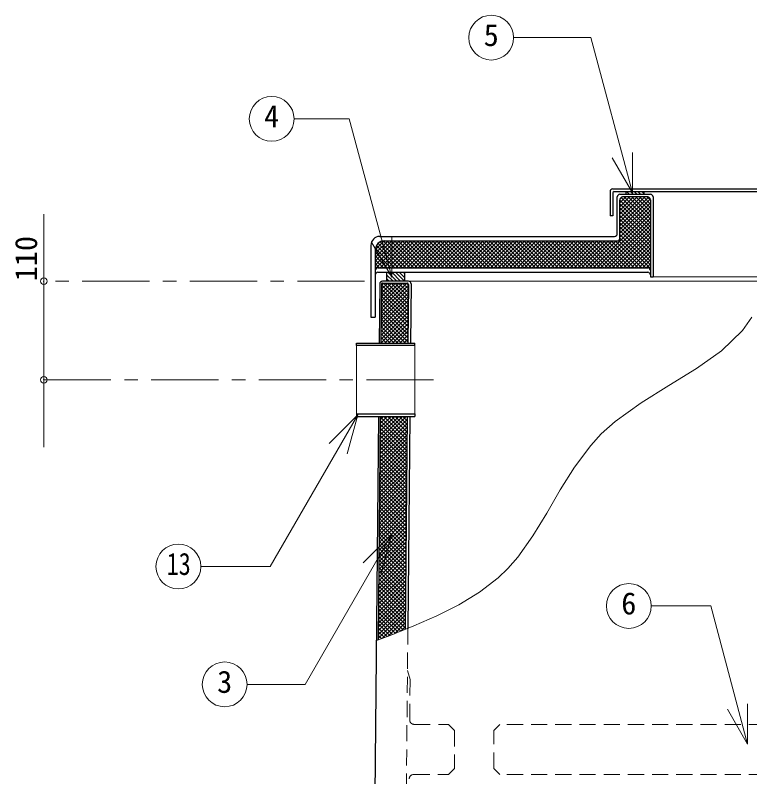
# Model space of a CAD drawing. Units: millimetres, scale not verified. Extents: x -3068 to 3007, y -2202 to 2013.
# Drawn here: x -963 to -143, y -890 to -40 of the extents above; entities that cross this region are included whole.
import ezdxf
from ezdxf.enums import TextEntityAlignment as Align

# ---------------------------------------------------------------- set-up
doc = ezdxf.new("R2010")
doc.units = ezdxf.units.MM
doc.header["$LTSCALE"] = 15
doc.header["$PDMODE"] = 32
doc.header["$PDSIZE"] = 7.5
doc.linetypes.add('CHAIN1', pattern=[8, 5, -1, 1, -1])
doc.linetypes.add('DASHED1', pattern=[1.8, 1.2, -0.6])
doc.layers.add('0-0____1', color=7, linetype='Continuous', lineweight=18)
doc.styles.add('ＭＳ ゴシック', font='')
doc.styles.get('ＭＳ ゴシック').set_extended_font_data('MS Gothic')

msp = doc.modelspace()

# ---------------------------------------------------------------- linework, layer by layer
at = {"layer": '0-0____1'}
for p, q in [((-406.5, -65.3), (-320.33, -65.3)), ((-273.91, -238.51), (-320.33, -65.3)), ((-651.52, -155.96), (-589.9, -155.96)), ((-542.58, -332.56), (-589.9, -155.96)), ((-273.91, -238.51), (-273.91, -193.51)), ((-273.91, -238.51), (-296.41, -199.54)), ((-542.58, -332.56), (-542.58, -287.56)), ((-542.58, -332.56), (-565.08, -293.59)), ((-581.94, -406.12), (-516.94, -406.12)), ((-581.94, -408.97), (-581.94, -485.27)), ((-516.94, -408.97), (-516.94, -485.27)), ((-580.52, -486.27), (-678.2, -655.46)), ((-580.52, -486.27), (-612.34, -518.09)), ((-580.52, -486.27), (-592.16, -529.73)), ((-542.55, -619.36), (-639.34, -787)), ((-542.55, -619.36), (-574.37, -651.18)), ((-542.55, -619.36), (-554.2, -662.83)), ((-755.66, -655.46), (-678.2, -655.46)), ((-252.94, -699.49), (-186.61, -699.49)), ((-145.32, -853.58), (-186.61, -699.49)), ((-704.01, -787), (-639.34, -787)), ((-145.32, -853.58), (-167.82, -814.61)), ((-145.32, -853.58), (-145.32, -808.58))]:
    msp.add_line(p, q, dxfattribs=at)
at = {"layer": '0-0____1', "color": 5, "lineweight": 25}
for p, q in [((-298.9, -237.12), (-298.9, -264.12)), ((-295.9, -234.12), (-122, -234.12)), ((-294.4, -237.12), (-121.91, -237.12)), ((-280.9, -240.12), (-280.9, -237.12)), ((-260.9, -240.12), (-260.9, -237.12)), ((-295.9, -238.62), (-295.9, -264.12)), ((-290.9, -284.12), (-290.9, -243.12)), ((-287.9, -240.12), (-253.9, -240.12)), ((-287.9, -289.12), (-287.9, -246.12)), ((-256.9, -243.12), (-284.9, -243.12)), ((-253.9, -246.12), (-253.9, -332.12)), ((-250.9, -243.12), (-250.9, -332.12)), ((-295.9, -264.12), (-298.9, -264.12)), ((-555.9, -287.12), (-293.9, -287.12)), ((-550.9, -292.12), (-290.9, -292.12)), ((-560.9, -302.12), (-560.9, -377.12)), ((-557.9, -322.12), (-256.9, -322.12)), ((-557.9, -327.12), (-256.9, -327.12)), ((-548.4, -327.12), (-548.4, -337.12)), ((-528.4, -327.12), (-528.4, -337.12)), ((-523.93, -337.12), (-552.93, -337.12)), ((-552.93, -339.12), (-525.43, -339.12)), ((-253.9, -332.12), (-250.9, -332.12)), ((-555.93, -340.09), (-556.55, -406.12)), ((-553.93, -340.11), (-554.55, -406.12)), ((-523.93, -340.63), (-524.55, -406.12)), ((-520.93, -340.14), (-521.55, -406.12)), ((-581.94, -406.12), (-516.94, -406.12)), ((-581.94, -408.97), (-581.94, -406.12)), ((-516.94, -408.97), (-516.94, -406.12)), ((-516.94, -408.97), (-581.94, -408.97)), ((-581.94, -485.27), (-581.94, -488.12)), ((-581.94, -488.12), (-516.94, -488.12)), ((-557.32, -488.12), (-565.9, -1399.62)), ((-555.32, -488.12), (-557.67, -737.44)), ((-525.32, -488.12), (-527.56, -725.71)), ((-522.32, -488.12), (-524.55, -724.52))]:
    msp.add_line(p, q, dxfattribs=at)
at = {"layer": '0-0____1', "color": 4, "lineweight": 9}
for p, q in [((-280.49, -237.12), (-277.49, -240.12)), ((-276.24, -237.12), (-273.24, -240.12)), ((-272, -237.12), (-269, -240.12)), ((-267.76, -237.12), (-264.76, -240.12)), ((-263.52, -237.12), (-260.9, -239.73)), ((-287.9, -270.93), (-260.09, -243.12)), ((-287.9, -266.69), (-264.33, -243.12)), ((-287.9, -262.45), (-268.57, -243.12)), ((-287.9, -258.2), (-272.81, -243.12)), ((-287.9, -253.96), (-277.06, -243.12)), ((-287.9, -249.72), (-281.3, -243.12)), ((-287.9, -275.17), (-255.99, -243.26)), ((-287.9, -279.42), (-253.97, -245.48)), ((-287.81, -245.38), (-285.63, -243.21)), ((-286.65, -243.68), (-253.9, -276.43)), ((-282.97, -243.12), (-253.9, -272.19)), ((-278.73, -243.12), (-253.9, -267.94)), ((-274.49, -243.12), (-253.9, -263.7)), ((-270.24, -243.12), (-253.9, -259.46)), ((-266, -243.12), (-253.9, -255.22)), ((-261.76, -243.12), (-253.9, -250.97)), ((-257.52, -243.12), (-253.9, -246.73)), ((-287.9, -246.67), (-253.9, -280.67)), ((-287.9, -283.66), (-253.9, -249.66)), ((-287.9, -250.91), (-253.9, -284.91)), ((-287.9, -287.9), (-253.9, -253.9)), ((-930.9, -262.12), (-930.9, -522.12)), ((-317.87, -322.12), (-253.9, -258.14)), ((-313.63, -322.12), (-253.9, -262.39)), ((-287.9, -255.16), (-253.9, -289.16)), ((-287.9, -259.4), (-253.9, -293.4)), ((-309.39, -322.12), (-253.9, -266.63)), ((-305.15, -322.12), (-253.9, -270.87)), ((-287.9, -263.64), (-253.9, -297.64)), ((-287.9, -267.89), (-253.9, -301.89)), ((-300.9, -322.12), (-253.9, -275.11)), ((-296.66, -322.12), (-253.9, -279.36)), ((-287.9, -272.13), (-253.9, -306.13)), ((-287.9, -276.37), (-253.9, -310.37)), ((-292.42, -322.12), (-253.9, -283.6)), ((-288.17, -322.12), (-253.9, -287.84)), ((-287.9, -280.61), (-253.9, -314.61)), ((-287.9, -284.86), (-253.9, -318.86)), ((-560.9, -323.31), (-529.7, -292.12)), ((-560.9, -319.07), (-533.95, -292.12)), ((-560.9, -314.83), (-538.19, -292.12)), ((-560.9, -310.59), (-542.43, -292.12)), ((-560.9, -306.34), (-546.67, -292.12)), ((-560.9, -302.1), (-550.92, -292.12)), ((-559.68, -297.33), (-534.9, -322.12)), ((-557.85, -294.92), (-530.65, -322.12)), ((-555.46, -322.12), (-525.46, -292.12)), ((-555.36, -293.17), (-526.41, -322.12)), ((-552.1, -292.19), (-522.17, -322.12)), ((-551.22, -322.12), (-521.22, -292.12)), ((-547.93, -292.12), (-517.93, -322.12)), ((-546.98, -322.12), (-516.98, -292.12)), ((-543.68, -292.12), (-513.68, -322.12)), ((-542.73, -322.12), (-512.73, -292.12)), ((-539.44, -292.12), (-509.44, -322.12)), ((-538.49, -322.12), (-508.49, -292.12)), ((-535.2, -292.12), (-505.2, -322.12)), ((-534.25, -322.12), (-504.25, -292.12)), ((-530.96, -292.12), (-500.96, -322.12)), ((-530.01, -322.12), (-500.01, -292.12)), ((-526.71, -292.12), (-496.71, -322.12)), ((-525.76, -322.12), (-495.76, -292.12)), ((-522.47, -292.12), (-492.47, -322.12)), ((-521.52, -322.12), (-491.52, -292.12)), ((-518.23, -292.12), (-488.23, -322.12)), ((-517.28, -322.12), (-487.28, -292.12)), ((-513.99, -292.12), (-483.99, -322.12)), ((-513.03, -322.12), (-483.03, -292.12)), ((-509.74, -292.12), (-479.74, -322.12)), ((-508.79, -322.12), (-478.79, -292.12)), ((-505.5, -292.12), (-475.5, -322.12)), ((-504.55, -322.12), (-474.55, -292.12)), ((-501.26, -292.12), (-471.26, -322.12)), ((-500.31, -322.12), (-470.31, -292.12)), ((-497.02, -292.12), (-467.02, -322.12)), ((-496.06, -322.12), (-466.06, -292.12)), ((-492.77, -292.12), (-462.77, -322.12)), ((-491.82, -322.12), (-461.82, -292.12)), ((-488.53, -292.12), (-458.53, -322.12)), ((-487.58, -322.12), (-457.58, -292.12)), ((-484.29, -292.12), (-454.29, -322.12)), ((-483.34, -322.12), (-453.34, -292.12)), ((-480.04, -292.12), (-450.04, -322.12)), ((-479.09, -322.12), (-449.09, -292.12)), ((-475.8, -292.12), (-445.8, -322.12)), ((-474.85, -322.12), (-444.85, -292.12)), ((-471.56, -292.12), (-441.56, -322.12)), ((-470.61, -322.12), (-440.61, -292.12)), ((-467.32, -292.12), (-437.32, -322.12)), ((-466.37, -322.12), (-436.37, -292.12)), ((-463.07, -292.12), (-433.07, -322.12)), ((-462.12, -322.12), (-432.12, -292.12)), ((-458.83, -292.12), (-428.83, -322.12)), ((-457.88, -322.12), (-427.88, -292.12)), ((-454.59, -292.12), (-424.59, -322.12)), ((-453.64, -322.12), (-423.64, -292.12)), ((-450.35, -292.12), (-420.35, -322.12)), ((-449.4, -322.12), (-419.4, -292.12)), ((-446.1, -292.12), (-416.1, -322.12)), ((-445.15, -322.12), (-415.15, -292.12)), ((-441.86, -292.12), (-411.86, -322.12)), ((-440.91, -322.12), (-410.91, -292.12)), ((-437.62, -292.12), (-407.62, -322.12)), ((-436.67, -322.12), (-406.67, -292.12)), ((-433.38, -292.12), (-403.38, -322.12)), ((-432.42, -322.12), (-402.42, -292.12)), ((-429.13, -292.12), (-399.13, -322.12)), ((-428.18, -322.12), (-398.18, -292.12)), ((-424.89, -292.12), (-394.89, -322.12)), ((-423.94, -322.12), (-393.94, -292.12)), ((-420.65, -292.12), (-390.65, -322.12)), ((-419.7, -322.12), (-389.7, -292.12)), ((-416.4, -292.12), (-386.4, -322.12)), ((-415.45, -322.12), (-385.45, -292.12)), ((-412.16, -292.12), (-382.16, -322.12)), ((-411.21, -322.12), (-381.21, -292.12)), ((-407.92, -292.12), (-377.92, -322.12)), ((-406.97, -322.12), (-376.97, -292.12)), ((-403.68, -292.12), (-373.68, -322.12)), ((-402.73, -322.12), (-372.73, -292.12)), ((-399.43, -292.12), (-369.43, -322.12)), ((-398.48, -322.12), (-368.48, -292.12)), ((-395.19, -292.12), (-365.19, -322.12)), ((-394.24, -322.12), (-364.24, -292.12)), ((-390.95, -292.12), (-360.95, -322.12)), ((-390, -322.12), (-360, -292.12)), ((-386.71, -292.12), (-356.71, -322.12)), ((-385.76, -322.12), (-355.76, -292.12)), ((-382.46, -292.12), (-352.46, -322.12)), ((-381.51, -322.12), (-351.51, -292.12)), ((-378.22, -292.12), (-348.22, -322.12)), ((-377.27, -322.12), (-347.27, -292.12)), ((-373.98, -292.12), (-343.98, -322.12)), ((-373.03, -322.12), (-343.03, -292.12)), ((-369.74, -292.12), (-339.74, -322.12)), ((-368.79, -322.12), (-338.79, -292.12)), ((-365.49, -292.12), (-335.49, -322.12)), ((-364.54, -322.12), (-334.54, -292.12)), ((-361.25, -292.12), (-331.25, -322.12)), ((-360.3, -322.12), (-330.3, -292.12)), ((-357.01, -292.12), (-327.01, -322.12)), ((-356.06, -322.12), (-326.06, -292.12)), ((-352.77, -292.12), (-322.77, -322.12)), ((-351.81, -322.12), (-321.81, -292.12)), ((-348.52, -292.12), (-318.52, -322.12)), ((-347.57, -322.12), (-317.57, -292.12)), ((-344.28, -292.12), (-314.28, -322.12)), ((-343.33, -322.12), (-313.33, -292.12)), ((-340.04, -292.12), (-310.04, -322.12)), ((-339.09, -322.12), (-309.09, -292.12)), ((-335.79, -292.12), (-305.79, -322.12)), ((-334.84, -322.12), (-304.84, -292.12)), ((-331.55, -292.12), (-301.55, -322.12)), ((-330.6, -322.12), (-300.6, -292.12)), ((-327.31, -292.12), (-297.31, -322.12)), ((-326.36, -322.12), (-296.36, -292.12)), ((-323.07, -292.12), (-293.07, -322.12)), ((-322.12, -322.12), (-292.12, -292.12)), ((-318.82, -292.12), (-288.82, -322.12)), ((-314.58, -292.12), (-284.58, -322.12)), ((-310.34, -292.12), (-280.34, -322.12)), ((-306.1, -292.12), (-276.1, -322.12)), ((-301.85, -292.12), (-271.85, -322.12)), ((-297.61, -292.12), (-267.61, -322.12)), ((-293.37, -292.12), (-263.37, -322.12)), ((-289.48, -291.76), (-259.13, -322.12)), ((-287.9, -289.1), (-253.9, -323.1)), ((-283.93, -322.12), (-253.9, -292.08)), ((-279.69, -322.12), (-253.9, -296.33)), ((-560.9, -304.6), (-543.38, -322.12)), ((-560.77, -300.49), (-539.14, -322.12)), ((-275.45, -322.12), (-253.9, -300.57)), ((-271.2, -322.12), (-253.9, -304.81)), ((-560.9, -308.84), (-547.63, -322.12)), ((-560.9, -313.08), (-551.87, -322.12)), ((-266.96, -322.12), (-253.9, -309.06)), ((-262.72, -322.12), (-253.9, -313.3)), ((-560.9, -317.33), (-556.11, -322.12)), ((-560.9, -321.57), (-559.73, -322.74)), ((-258.48, -322.12), (-253.9, -317.54)), ((-254.95, -322.83), (-253.9, -321.78)), ((-548.4, -329.83), (-541.11, -337.12)), ((-546.87, -327.12), (-536.87, -337.12)), ((-542.63, -327.12), (-532.63, -337.12)), ((-538.38, -327.12), (-528.4, -337.1)), ((-534.14, -327.12), (-528.4, -332.86)), ((-529.9, -327.12), (-528.4, -328.61)), ((-554.19, -367.51), (-525.79, -339.12)), ((-554.15, -363.23), (-530.03, -339.12)), ((-554.11, -358.94), (-534.28, -339.12)), ((-554.07, -354.66), (-538.52, -339.12)), ((-554.03, -350.38), (-542.76, -339.12)), ((-553.99, -346.1), (-547.01, -339.12)), ((-553.94, -341.81), (-551.25, -339.12)), ((-551.84, -339.12), (-524.18, -366.77)), ((-548.4, -334.07), (-545.35, -337.12)), ((-547.6, -339.12), (-524.14, -362.57)), ((-543.35, -339.12), (-524.1, -358.37)), ((-539.11, -339.12), (-524.06, -354.17)), ((-534.87, -339.12), (-524.02, -349.96)), ((-530.63, -339.12), (-523.98, -345.76)), ((-526.38, -339.12), (-523.94, -341.56)), ((-523.93, -337.12), (-126.37, -337.12)), ((-250.9, -332.12), (-125.42, -332.12)), ((-554.27, -376.08), (-523.98, -345.79)), ((-554.23, -371.79), (-523.94, -341.51)), ((-553.98, -345.46), (-524.26, -375.18)), ((-553.94, -341.26), (-524.22, -370.98)), ((-554.35, -384.64), (-524.06, -354.36)), ((-554.31, -380.36), (-524.02, -350.07)), ((-554.06, -353.87), (-524.34, -383.59)), ((-554.02, -349.66), (-524.3, -379.38)), ((-554.43, -393.21), (-524.14, -362.92)), ((-554.39, -388.93), (-524.1, -358.64)), ((-554.14, -362.27), (-524.42, -391.99)), ((-554.1, -358.07), (-524.38, -387.79)), ((-554.51, -401.77), (-524.22, -371.49)), ((-554.47, -397.49), (-524.18, -367.21)), ((-554.22, -370.68), (-524.5, -400.4)), ((-554.18, -366.48), (-524.46, -396.2)), ((-554.55, -406.06), (-524.26, -375.77)), ((-554.3, -379.09), (-527.26, -406.12)), ((-554.26, -374.88), (-524.54, -404.6)), ((-550.37, -406.12), (-524.31, -380.06)), ((-554.37, -387.49), (-535.75, -406.12)), ((-554.34, -383.29), (-531.51, -406.12)), ((-546.12, -406.12), (-524.35, -384.34)), ((-541.88, -406.12), (-524.39, -388.62)), ((-554.45, -395.9), (-544.24, -406.12)), ((-554.41, -391.69), (-539.99, -406.12)), ((-537.64, -406.12), (-524.43, -392.9)), ((-533.4, -406.12), (-524.47, -397.19)), ((-554.53, -404.3), (-552.72, -406.12)), ((-554.49, -400.1), (-548.48, -406.12)), ((-529.15, -406.12), (-524.51, -401.47)), ((-524.91, -406.12), (-524.55, -405.75)), ((-555.64, -521.7), (-525.35, -491.41)), ((-555.6, -517.41), (-526.3, -488.12)), ((-555.56, -513.13), (-530.54, -488.12)), ((-555.52, -508.85), (-534.79, -488.12)), ((-555.48, -504.57), (-539.03, -488.12)), ((-555.44, -500.28), (-543.27, -488.12)), ((-555.4, -496), (-547.51, -488.12)), ((-555.36, -491.72), (-551.76, -488.12)), ((-555.36, -492.57), (-525.64, -522.29)), ((-555.32, -488.37), (-525.6, -518.09)), ((-551.33, -488.12), (-525.56, -513.88)), ((-547.09, -488.12), (-525.53, -509.68)), ((-542.85, -488.12), (-525.49, -505.48)), ((-538.6, -488.12), (-525.45, -501.27)), ((-534.36, -488.12), (-525.41, -497.07)), ((-530.12, -488.12), (-525.37, -492.87)), ((-525.88, -488.12), (-525.33, -488.66)), ((-555.72, -530.26), (-525.43, -499.98)), ((-555.68, -525.98), (-525.39, -495.7)), ((-555.44, -500.97), (-525.72, -530.69)), ((-555.4, -496.77), (-525.68, -526.49)), ((-555.8, -538.83), (-525.51, -508.54)), ((-555.76, -534.55), (-525.47, -504.26)), ((-555.52, -509.38), (-525.8, -539.1)), ((-555.48, -505.18), (-525.76, -534.9)), ((-555.88, -547.39), (-525.6, -517.11)), ((-555.84, -543.11), (-525.55, -512.83)), ((-555.6, -517.79), (-525.88, -547.51)), ((-555.56, -513.58), (-525.84, -543.3)), ((-555.96, -555.96), (-525.68, -525.68)), ((-555.92, -551.68), (-525.64, -521.39)), ((-555.68, -526.19), (-525.96, -555.91)), ((-555.64, -521.99), (-525.92, -551.71)), ((-556.04, -564.53), (-525.76, -534.24)), ((-556, -560.24), (-525.72, -529.96)), ((-555.76, -534.6), (-526.04, -564.32)), ((-555.72, -530.4), (-526, -560.12)), ((-556.12, -573.09), (-525.84, -542.81)), ((-556.08, -568.81), (-525.8, -538.52)), ((-555.84, -543.01), (-526.12, -572.73)), ((-555.8, -538.8), (-526.08, -568.52)), ((-556.2, -581.66), (-525.92, -551.37)), ((-556.16, -577.38), (-525.88, -547.09)), ((-555.92, -551.41), (-526.2, -581.13)), ((-555.88, -547.21), (-526.16, -576.93)), ((-556.28, -590.22), (-526, -559.94)), ((-556.24, -585.94), (-525.96, -555.66)), ((-556, -559.82), (-526.28, -589.54)), ((-555.96, -555.61), (-526.24, -585.33)), ((-556.36, -598.79), (-526.08, -568.51)), ((-556.32, -594.51), (-526.04, -564.22)), ((-556.08, -568.22), (-526.36, -597.94)), ((-556.04, -564.02), (-526.32, -593.74)), ((-556.44, -607.36), (-526.16, -577.07)), ((-556.4, -603.07), (-526.12, -572.79)), ((-556.16, -576.63), (-526.43, -606.35)), ((-556.12, -572.43), (-526.4, -602.15)), ((-556.52, -615.92), (-526.24, -585.64)), ((-556.48, -611.64), (-526.2, -581.35)), ((-556.23, -585.04), (-526.51, -614.76)), ((-556.19, -580.83), (-526.47, -610.55)), ((-556.61, -624.49), (-526.32, -594.2)), ((-556.57, -620.2), (-526.28, -589.92)), ((-556.31, -593.44), (-526.59, -623.16)), ((-556.27, -589.24), (-526.55, -618.96)), ((-556.69, -633.05), (-526.4, -602.77)), ((-556.65, -628.77), (-526.36, -598.49)), ((-556.39, -601.85), (-526.67, -631.57)), ((-556.35, -597.65), (-526.63, -627.37)), ((-556.77, -641.62), (-526.48, -611.33)), ((-556.73, -637.34), (-526.44, -607.05)), ((-556.47, -610.25), (-526.75, -639.97)), ((-556.43, -606.05), (-526.71, -635.77)), ((-556.85, -650.19), (-526.56, -619.9)), ((-556.81, -645.9), (-526.52, -615.62)), ((-556.55, -618.66), (-526.83, -648.38)), ((-556.51, -614.46), (-526.79, -644.18)), ((-556.93, -658.75), (-526.64, -628.47)), ((-556.89, -654.47), (-526.6, -624.18)), ((-556.63, -627.07), (-526.91, -656.79)), ((-556.59, -622.86), (-526.87, -652.58)), ((-557.01, -667.32), (-526.72, -637.03)), ((-556.97, -663.03), (-526.68, -632.75)), ((-556.71, -635.47), (-526.99, -665.19)), ((-556.67, -631.27), (-526.95, -660.99)), ((-557.09, -675.88), (-526.8, -645.6)), ((-557.05, -671.6), (-526.76, -641.32)), ((-556.79, -643.88), (-527.07, -673.6)), ((-556.75, -639.68), (-527.03, -669.4)), ((-557.17, -684.45), (-526.88, -654.16)), ((-557.13, -680.17), (-526.84, -649.88)), ((-556.87, -652.29), (-527.15, -682.01)), ((-556.83, -648.08), (-527.11, -677.8)), ((-557.25, -693.01), (-526.97, -662.73)), ((-557.21, -688.73), (-526.93, -658.45)), ((-556.95, -660.69), (-527.23, -690.41)), ((-556.91, -656.49), (-527.19, -686.21)), ((-557.33, -701.58), (-527.05, -671.3)), ((-557.29, -697.3), (-527.01, -667.01)), ((-557.03, -669.1), (-527.31, -698.82)), ((-556.99, -664.89), (-527.27, -694.61)), ((-557.37, -705.86), (-527.09, -675.58)), ((-557.1, -677.5), (-527.38, -707.22)), ((-557.06, -673.3), (-527.34, -703.02)), ((-557.45, -714.43), (-527.17, -684.14)), ((-557.41, -710.15), (-527.13, -679.86)), ((-557.18, -685.91), (-527.46, -715.63)), ((-557.14, -681.71), (-527.42, -711.43)), ((-557.53, -723), (-527.25, -692.71)), ((-557.49, -718.71), (-527.21, -688.43)), ((-557.26, -694.32), (-527.54, -724.04)), ((-557.22, -690.11), (-527.5, -719.83)), ((-557.61, -731.56), (-527.33, -701.28)), ((-557.57, -727.28), (-527.29, -696.99)), ((-557.34, -702.72), (-532.43, -727.64)), ((-557.3, -698.52), (-529.39, -726.43)), ((-557.65, -735.84), (-527.37, -705.56)), ((-557.42, -711.13), (-538.51, -730.04)), ((-557.38, -706.93), (-535.47, -728.84)), ((-553.36, -735.79), (-527.41, -709.84)), ((-557.5, -719.53), (-544.59, -732.44)), ((-557.46, -715.33), (-541.55, -731.24)), ((-546.49, -733.17), (-527.45, -714.13)), ((-539.52, -730.44), (-527.49, -718.41)), ((-557.58, -727.94), (-550.73, -734.79)), ((-557.54, -723.74), (-547.66, -733.62)), ((-532.5, -727.67), (-527.53, -722.69)), ((-557.66, -736.35), (-556.87, -737.13)), ((-557.62, -732.14), (-553.8, -735.96))]:
    msp.add_line(p, q, dxfattribs=at)
at = {"layer": '0-0____1', "color": 4, "linetype": 'CHAIN1', "lineweight": 9}
for p, q in [((-572.9, -337.12), (-930.9, -337.12)), ((-930.9, -447.12), (-481.94, -447.12))]:
    msp.add_line(p, q, dxfattribs=at)
at = {"layer": '0-0____1', "linetype": 'DASHED1'}
for p, q in [((-524.55, -724.52), (-530.74, -1382.12)), ((-421.83, -831.62), (-428.58, -838.37)), ((360.02, -831.62), (-421.83, -831.62)), ((-428.58, -880.86), (-428.58, -838.37)), ((-428.58, -880.86), (-421.83, -887.62)), ((360.02, -887.62), (-421.83, -887.62))]:
    msp.add_line(p, q, dxfattribs=at)
at = {"layer": '0-0____1', "color": 4, "linetype": 'DASHED1', "lineweight": 9}
for p, q in [((-524.99, -771.62), (-522.08, -781.62)), ((-522.51, -826.57), (-522.08, -781.62)), ((-517.51, -831.62), (-479.34, -831.62)), ((-479.34, -831.62), (-472.58, -838.37)), ((-472.58, -838.37), (-472.58, -880.86)), ((-472.58, -880.86), (-479.34, -887.62)), ((-518.13, -887.62), (-479.34, -887.62))]:
    msp.add_line(p, q, dxfattribs=at)
at = {"layer": '0-0____1', "color": 5, "lineweight": 25}
for points in [[(-565.9, -297.12), (-565.9, -377.12), (-560.9, -377.12)], [(-581.94, -485.27), (-516.94, -485.27), (-516.94, -488.12)]]:
    msp.add_lwpolyline(points, dxfattribs=at)
at = {"layer": '0-0____1'}
msp.add_lwpolyline([(-140.62, -377.12), (-151.11, -392.07), (-174.43, -414.71), (-202.49, -434.69), (-233.12, -453.52), (-264.13, -472.72), (-293.36, -493.83), (-308.64, -507.55), (-320.46, -520.41), (-338.46, -544.49), (-354.44, -570.06), (-369.57, -596.06), (-385.01, -621.42), (-401.92, -645.08), (-412.87, -657.6), (-423.83, -668.12), (-444.67, -684.27), (-467.58, -698.3), (-492.11, -710.67), (-517.8, -721.85), (-544.21, -732.3), (-559.68, -738.2)], dxfattribs=at)
for centre in [(-431.5, -65.3), (-676.52, -155.96), (-780.66, -655.46), (-277.94, -699.49), (-729.01, -787)]:
    msp.add_circle(centre, 25, dxfattribs=at)
at = {"layer": '0-0____1', "color": 5, "lineweight": 25}
for centre, radius, start, end in [((-295.9, -237.12), 3, 90, 180), ((-294.4, -238.62), 1.5, 90, 180), ((-287.9, -243.12), 3, 90, 180), ((-284.9, -246.12), 3, 90, 180), ((-256.9, -246.12), 3, 0, 90), ((-253.9, -243.12), 3, 0, 90), ((-555.9, -297.12), 10, 90, 180), ((-293.9, -284.12), 3, 270, 0), ((-550.9, -302.12), 10, 90, 180), ((-290.9, -289.12), 3, 270, 0), ((-557.9, -325.12), 3, 90, 180), ((-256.9, -325.12), 3, 0, 90), ((-557.9, -330.12), 3, 90, 180), ((-256.9, -330.12), 3, 0, 90), ((-552.93, -340.12), 3, 90, 179.46076), ((-552.93, -340.12), 1, 90, 179.46076), ((-525.43, -340.62), 1.5, 359.46076, 90), ((-523.93, -340.12), 3, 359.46076, 90)]:
    msp.add_arc(centre, radius, start, end, dxfattribs=at)
at = {"layer": '0-0____1', "color": 4, "linetype": 'DASHED1', "lineweight": 9}
for centre, start, end in [((-517.51, -826.62), 179.46076, 270), ((-518.13, -892.62), 90, 179.46076)]:
    msp.add_arc(centre, 5, start, end, dxfattribs=at)
at = {"layer": '0-0____1', "color": 1}
for p in [(-930.9, -337.12), (-930.9, -447.12)]:
    msp.add_point(p, dxfattribs=at)

# ---------------------------------------------------------------- texts
at = {"layer": '0-0____1', "style": 'ＭＳ ゴシック'}
for s, p in [('5', (-439.93, -82.17)), ('4', (-684.96, -172.83)), ('6', (-286.38, -716.36)), ('3', (-737.45, -803.88))]:
    msp.add_text(s, height=24.74, dxfattribs=at).set_placement(p, align=Align.BOTTOM_LEFT)
msp.add_text('110', height=24.74, rotation=90, dxfattribs=at).set_placement((-930.9, -337.12), align=Align.BOTTOM_LEFT)
at = {"layer": '0-0____1', "style": 'ＭＳ ゴシック', "width": 0.8}
msp.add_text('13', height=24.74, dxfattribs=at).set_placement((-793.78, -672.33), align=Align.BOTTOM_LEFT)

doc.saveas('drawing.dxf')
